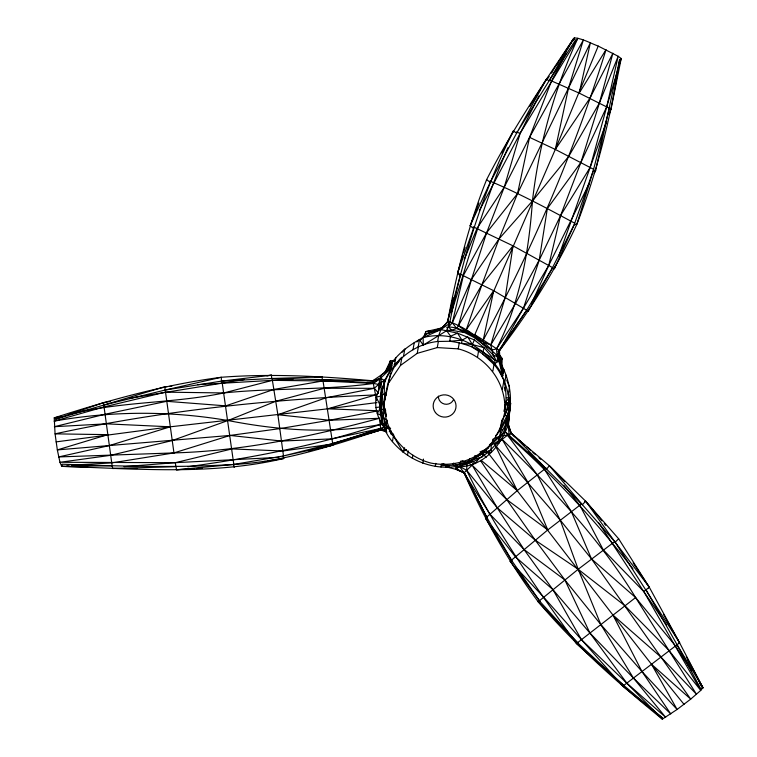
<?xml version="1.0" encoding="UTF-8"?>
<svg xmlns="http://www.w3.org/2000/svg" width="757" height="757" viewBox="0 0 757 757"><rect width="100%" height="100%" fill="white"/><g stroke="black" fill="none" stroke-linecap="round" stroke-linejoin="round"><path stroke-width="1.14" d="M499.98 361.628C507.256 375.321 512.025 390.962 509.963 406.575C508.723 437.101 486.07 462.82 455.477 466.577C431.868 469.927 407.588 459.859 392.419 441.634C375.955 423.172 382.758 397.671 380.667 375.765L391.814 365.669L390.697 367.448M386.959 432.152L380.762 429.985L379.484 418.29L329.503 420.249L279.872 428.604L230.09 435.436L57.333 449.904L55.072 433.856L54.23 417.845C108.857 400.254 164.307 384.66 221.337 377.27C271.81 373.409 322.406 376.295 372.737 380.78L374.829 380.203M466.823 463.918L466.7 470.334C495.419 530.08 533.676 584.205 572.292 637.81M382.294 388.379L380.941 408.373M385.266 399.45L384.253 393.735L384.49 383.212L385.493 378.727M366.956 380.799L372.737 380.78L391.378 368.139L384.688 380.516L381.727 382.134L376.295 397.141L380.894 406.85L383.392 416.407L381.802 420.523C371.886 383.941 400.661 345.542 437.612 341.483L438.615 335.815L440.896 329.607L447.661 321.593C456.594 273.268 468.337 225.387 486.609 179.674C511.808 130.327 542.788 84.358 573.702 38.475L574.516 37.85C582.899 38.664 590.413 43.206 598.219 46.082L555.307 149.432L474.79 334.708L474.648 337.783C483.127 345.211 493.611 349.819 499.904 359.499L503.112 373.239L502.033 371.195M445.523 466.728L456.225 469.387L458.676 466.851C480.496 466.539 496.545 450.661 505.316 432.01L505.534 424.838L510.653 403.178L501.768 421.138M56.094 441.889L170.287 426.806L327.772 408.818L375.595 394.908L378.415 392.892L378.755 384.405L380.667 375.765M393.962 364.874L395.495 365.773L396.8 364.174L396.886 362.187M488.568 453.509L612.924 615.015L641.936 671.468L670.768 713.927L633.41 678.045L589.921 633.041L552.913 589.627L524.005 549.497L497.188 507.748L466.7 470.334L459.527 466.435L464.022 472.775C483.941 518.365 508.458 561.855 538.199 601.768C575.15 645.352 618.091 683.183 662.328 719.15L677.118 709.451L690.715 699.118L700.745 690.422L702.875 687.621L679.606 642.807L649.279 587.205L615.176 542.182L582.37 504.72L546.592 469.113L509.243 435.417L508.127 425.16L509.963 406.575L508.647 405.023L508.808 394.52M504.531 430.506C507.587 419.936 509.291 409.319 510.483 398.371M383.212 416.899L384.187 406.992L382.134 395.4L384.253 393.735M385.692 429.068C378.443 420.267 374.015 408.581 376.295 397.141L380.922 396.015L384.688 380.516L380.478 378.263L372.737 380.78L271.593 378.509L221.385 381.14L165.225 390.025L103.964 405.033L55.725 419.066L54.23 417.845L61.024 416.359M501.531 363.313L502.128 358.525L499.355 354.702M589.448 183.09L548.787 265.31L523.541 308.023L499.469 350.623L498.787 360.758L502.676 375.709C487.839 347.823 454.597 329.503 423.106 337.565C408.685 345.173 394.927 355.402 387.253 370.126M420.892 339.817L425.377 334.121L440.896 329.607L457.483 333.156L474.365 339.912L472.377 344.539L472.188 347.151L482.436 353.718L494.908 363.663L494.662 365.101C503.793 376.589 509.111 390.811 509.224 405.515M468.791 461.609C480.487 454.692 490.545 445.419 500.235 435.985C499.44 423.844 510.341 415.347 510.653 403.178M509.963 406.575L508.874 402.885L505.118 404.484L510.209 405.714L508.496 424.923L505.534 424.838L499.677 435.758L499.014 443.129L494.558 444.331M505.903 425.273L506.916 416.975L505.222 414.95L508.07 404.475M495.57 435.824L500.718 429.815L506.452 419.596L510.209 405.714L508.127 425.16L505.316 432.01L499.677 435.758L482.862 453.339L482.493 456.764L455.733 465.139L441.246 465.669M508.335 416.615L510.265 403.595L509.868 401.664M598.219 46.082L618.166 56.264L621.204 58.516L619.605 59.727C611.287 115.953 597.311 171.3 576.834 224.356C555.969 269.274 529.701 311.42 499.469 350.623L498.22 351.295L498.787 360.758L494.908 363.663L494.927 360.36L484.064 347.671L474.365 339.912M376.598 400.387L375.595 394.908C267.931 399.611 160.475 410.881 55.072 433.856L107.759 434.65L57.333 449.904L59.954 462.281L61.724 466.378L112.358 465.773L112.632 468.488L176.107 466.681L176.476 469.766L233.506 464.467L283.042 456.036L283.733 458.515C210.957 475.642 135.702 468.64 61.724 466.378L62.112 464.202C119.228 466.123 176.419 468.006 233.506 464.467C284.395 461.997 332.654 445.353 380.762 429.985L383.96 430.563M384.433 381.954L384.688 380.516L380.516 397.851L380.922 396.015L379.891 409.707L380.894 406.85L375.652 407.578M385.985 371.734L389.978 363.256L390.423 360.711L394.208 361.061L392.117 361.174M504.143 381.168C509.243 403.774 503.85 428.736 488.729 446.498C473.333 461.174 451.797 467.145 430.988 463.085C403.708 456.168 383.392 430.648 384.31 402.279C386.959 386.486 389.486 370.164 400.85 357.995M392.514 360.597L392.135 362.783L389.978 363.256L390.574 364.382L388.947 368.593M391.132 369.511L392.457 362.045L394.757 360.133M384.31 402.279L390.697 373.097M394.52 365.006L395.779 357.91M386.855 422.557L387.224 420.485M383.392 416.407L386.978 426.513L386.089 431.556L383.392 416.407L377.317 413.521L380.894 406.85M389.041 382.446L400.472 365.451L401.939 357.143M403.547 356.102L404.815 348.949L401.986 352.317M392.419 441.634L393.422 435.966L386.978 426.513M412.991 349.81L414.249 342.656M418.119 347.302L419.444 339.779L420.154 340.565M400.472 365.451L417.23 353.339L418.507 346.072M430.402 330.979L425.822 331.575L424.545 336.108L425.822 331.575L442.202 327.913M407.512 455.212L408.269 450.917M412.357 458.307L412.896 455.241M417.23 353.339L437.281 347.577L438.388 341.35M422.756 463.17L423.475 459.083M446.649 330.677L423.314 345.107L423.106 337.565L440.896 329.607L447.661 321.593L460.209 275.87L457.588 273.069L473.456 228.491L470.125 225.728L490.233 182.286L516.624 133.175L513.341 130.961C483.108 191.795 462.574 256.897 449.582 323.485L446.649 330.677L450.585 336.222L449.696 341.265L437.612 341.483M435.275 466.397L435.805 463.36M504.891 409.669C505.818 381.301 485.492 355.771 458.222 348.863L459.319 342.628M441 467.041L441.539 464.022M455.477 466.577L455.733 465.139L471.62 462.063L472.131 459.896L482.862 453.339L491.142 449.838L491.217 445.23L498.787 440.801L499.677 435.758M477.516 357.03L478.613 350.803M492.845 371.11L494.122 363.833M502.43 377.081L503.746 369.615L501.408 367.23M502.355 389.382L504.001 380.042L500.301 372.927M504.777 382.219L506.026 375.131M500.159 429.503L501.815 420.154M508.269 394.359L509.527 387.215L506.736 380.118M508.931 411.117L510.265 403.595M494.7 357.02C491.009 351.399 482.9 347.51 483.278 340.007L493.687 290.707L459.537 273.816M619.605 59.727L595.674 170.429L594.113 173.599M566.34 53.179L551.626 80.762L529.55 137.348L517.542 193.603L499.071 238.843L481.991 284.566L465.621 331.557L464.098 332.541L451.636 330.27L446.138 330.412M453.112 297.501L447.661 321.593L449.582 323.485L440.896 329.607M460.019 464.287L460.758 461.07M503.916 411.335L506.547 400.321M462.811 255.137L457.588 273.069L458.572 273.409M463.464 252.904L465.091 247.293M501.418 360.928L502.128 358.525L498.986 355.128M538.908 95.921L520.125 133.383L504.228 187.253L486.637 232.721L471.535 279.219L458.392 325.661L456.67 328.472L451.636 330.27L448.627 326.967L448.617 323.58M618.847 66.37L606.726 106.756L590.176 167.373L558.609 256.472M619.519 64.127L621.204 58.516L611.05 109.122L609.082 114.619M389.741 362.972L390.423 360.711L384.944 372.312M451.503 312.357C468.99 257.002 484.452 200.965 507.938 147.691M555.562 265.319L554.427 268.64L552.014 268.669L526.087 311.108L499.469 350.623L499.904 359.499L502.676 375.709M606.717 121.215L590.176 167.373L560.568 215.575L539.258 260.011L515.602 303.311L490.782 344.937L493.214 355.298L496.592 361.127M470.125 225.728L478.973 202.999M390.754 433.704L393.422 435.966L402.923 451.91L404.607 447.784M498.305 353.481L497.141 356.329L497.964 361.846M464.278 259.462L477.024 228.368L504.228 187.253L529.55 137.348L583.344 40.026L568.479 88.181L555.307 149.432L593.838 169.417M390.64 428.367L386.023 425.415L387.224 422.501M381.263 422.34L380.317 424.497C317.789 445.296 253.018 457.72 187.859 466.766M529.152 308.988L528.187 311.118L526.087 311.108L498.22 351.295M531.546 303.661L548.787 265.31L560.568 215.575L580.912 162.424L599.412 102.99L612.915 53.217L589.892 98.259L555.307 149.432L529.55 137.348M388.265 369.454L390.574 364.382M382.067 419.302L380.743 422.198L384.301 424.668M389.193 368.896L392.457 362.045M499.469 350.623L483.278 340.007C532.985 247.227 574.837 150.274 606.016 49.688L579.2 93.111L549.44 80.015M501.938 152.99L513.341 130.961M473.134 463.275L472.15 465.167L464.022 472.775L456.225 469.387L455.856 466.198M475.595 458.534L476.579 456.632L482.909 453.642M479.38 210.56L520.125 133.383L577.884 38.181C554.171 89.657 538.88 144.663 532.445 200.965C528.85 252.119 519.955 302.809 496.497 348.911L497.141 356.329L493.214 355.298M423.835 337.026L425.377 334.121L442.003 327.667L447.784 322.113M572.879 40.916L574.516 37.85L569.974 44.758M529.834 106.245L546.403 79.239L549.099 80.8L575.509 40.083L573.702 38.475L549.099 80.8L516.624 133.175L546.403 79.239L547.264 79.267L549.203 76.315M551.039 73.438L552.298 71.499M554.181 68.584L556.698 64.705M557.956 62.755L573.702 38.475M551.806 72.369L553.746 69.407M556.348 65.462L558.288 62.509M560.89 58.563L564.126 53.633M565.432 51.656L568.668 46.726M467.495 461.959L470.116 458.411M479.342 458.032L475.122 463.672L472.131 459.896L469.028 461.496M505.95 401.712L509.092 397.785L506.414 397.728M397.406 363.417L399.242 361.146M510.625 432.995L549.383 465.716L546.592 469.113L511.24 433.099L508.127 425.16M499.781 428.916L501.172 427.27M510.36 431.982L508.496 424.923L511.24 433.099L509.243 435.417L505.316 432.01M446.611 327.772L448.627 326.967L452.308 322.785L471.535 279.219L499.071 238.843L532.445 200.965L568.857 156.197L599.412 102.99L618.166 56.264L606.726 106.756L580.912 162.424L547.32 208.591L539.258 260.011L523.541 308.023L496.497 348.911L491.851 350.046C479.749 337.802 465.687 327.847 449.535 321.678M499.904 359.499L498.787 360.758L494.927 360.36C482.067 349.885 466.161 343.224 449.696 341.265L462.035 340.186L467.75 336.941L472.377 344.539L484.064 347.671L482.436 353.718L494.662 365.101M382.02 381.206L374.318 388.322L325.964 397.813L277.876 414.741L283.515 456.083M679.067 643.28L679.606 642.807L615.176 542.182L618.649 538.785L585.681 501.219L549.383 465.716L582.37 504.72L585.681 501.219L601.995 520.854M486.221 517.523L517.258 490.621L546.015 468.015M391.378 368.139L380.478 378.263L372.756 382.91L322.283 379.815L322.198 376.891L271.593 378.509L271.498 375.141L221.385 381.14L221.337 377.27L165.225 390.025L173.959 452.913C243.754 451.011 312.262 436.212 379.484 418.29M473.721 463.729L472.15 465.167L470.031 464.24M498.324 431.973L500.718 429.815L502.62 429.806M648.418 587.943L649.279 587.205L618.649 538.785M515.744 567.267L543.696 597.216L581.48 639.684L626.787 683.145L662.328 719.15L662.252 717.759L623.9 685.549L577.865 643.053L538.199 601.768L578.187 569.264L614.921 541.444M416.823 341.937L419.444 339.779L423.314 345.107M499.412 441.426L509.035 434.083M499.875 440.12L502.052 439.278C551.191 487.877 599.364 538.312 635.606 597.557L576.38 643.611L573.655 639.741M563.785 485.256L579.758 505.193L603.272 549.847L643.715 591.463L646.535 589.353M677.278 644.595L622.793 686.192L620.456 683.562M402.923 451.91L406.301 449.497M581.404 504.03L547.765 529.928L510.152 561.278L540.072 601.626L577.865 643.053L576.38 643.611L623.9 685.549L622.793 686.192L662.252 717.759M384.272 426.428L380.771 428.462L332.739 444.009L323.021 380.932L272.416 380.355L197.634 384.651M465.924 463.104L458.676 466.851L456.717 465.706M489.438 444.624L493.346 442.627L492.618 439.268M584.716 501.702L585.681 501.219L615.176 542.182M456.717 467.817L458.591 466.899M480.023 451.891L488.17 448.343M450.585 336.222L457.483 333.156L462.035 340.186L461.619 343.271L472.377 344.539M493.573 438.861L500.235 435.985M686.268 656.688L702.875 687.621L700.613 688.51L677.051 644.709L646.062 589.798L649.279 587.205L633.098 562.915M55.725 419.066L103.501 402.62L110.38 401.456M71.593 465.148L111.705 462.906L173.959 452.913L230.09 435.436L281.632 441.066L332.124 438.861L380.771 428.462L386.089 430.373M167.136 386.572L164.789 386.713L103.964 405.033L103.501 402.62M332.739 444.009L336.089 443.034M342.789 441.076L346.138 440.101M352.847 438.142L380.762 429.985L380.317 428.784L332.172 443.649L283.042 456.036L332.843 445.125L332.172 443.649L380.762 429.985M377.951 379.323L380.033 378.746L373.296 383.468C323.712 390.451 273.561 387.783 223.817 392.949C172.615 403.708 119.578 401.163 68.944 414.618M425.377 334.121L429.73 333.023M124.044 466.653L175.331 462.678L231.935 448.929L282.919 451.002L331.575 444.179M308.809 450.973L312.244 450.141M317.968 448.74L332.843 445.125M511.751 562.99L510.152 561.278L511.95 560.89L485.492 518.204L487.063 517.826L511.95 560.89L540.072 601.626L538.199 601.768M377.194 410.985L329.503 420.249L277.876 414.741L272.056 378.263M595.674 170.429L593.185 170.893L574.213 224.649L554.427 268.64L513.009 245.836L473.201 226.788M344.984 380.866L323.021 380.932L273.902 389.42L225.794 405.856L166.71 401.314L104.977 414.259L54.381 426.693L106.273 423.835L170.287 426.806L109.263 445.589L58.668 456.944L173.959 452.913M380.885 409.509L383.629 409.035L386.43 416.369M129.892 398.163L244.019 379.588M266.918 375.879L271.498 375.141M391.303 431.197L389.278 431.518L393.157 433.837M262.934 461.742L265.243 461.382M267.552 461.022L283.733 458.515M486.089 452.875L491.454 452.109L491.34 448.674M376.995 402.582L327.772 408.818L377.156 410.72M502.288 435.758L507.445 435.18C553.575 475.5 595.324 520.475 632.928 568.81M293.252 378.907L272.416 380.355L223.817 392.949L165.461 392.154L104.012 406.935L54.088 421.147C111.544 410.881 170.439 410.682 227.971 420.523C278.15 430.326 329.797 434.253 380.317 424.497L383.742 425.046M315.253 377.374L322.198 376.891M169.483 386.42L171.83 386.269M176.476 469.766L194.095 468.678M196.451 468.536L202.318 468.176M378.415 392.892L374.318 388.322L324.308 388.256L275.794 401.267L227.971 420.523L172.208 440.555L110.636 455.326L59.954 462.281L175.331 462.678L278.954 457.342M112.632 468.488L137.358 468.517M61.724 466.378L87.651 466.984M66.815 465.952L69.152 466.038M323.021 380.932L373.296 383.468L378.755 384.405L380.345 387.338M437.281 347.577L458.222 348.863M505.326 402.497L508.874 402.885M446.838 466.672L449.071 467.078M448.627 326.967C464.874 327.497 476.267 340.234 490.782 344.937L505.298 297.236L513.009 245.836L481.991 284.566L458.392 325.661L474.648 337.783L456.67 328.472L452.308 322.785L463.416 275.425L486.637 232.721L517.542 193.603L590.375 42.771L579.2 93.111L611.05 109.122L609.111 109.443L593.185 170.893L576.834 224.356L574.213 224.649L552.014 268.669L528.187 311.118L493.687 290.707L466.161 329.825L474.743 336.458L484.622 345.665M385.313 429.73L380.317 428.784L386.165 431.452M389.978 363.256L391.606 363.738M442.76 463.587L449.27 465.933M516.378 131.964L520.125 133.383M489.855 181.093C519.047 193.281 546.961 208.298 574.809 223.258M456.225 469.387L464.703 473.125L487.063 517.826L464.022 472.775L455.78 468.28M474.658 455.742L476.579 456.632M461.978 460.474L465.867 462.376M391.047 433.733L393.99 435.256M464.703 473.125L464.022 472.775L489.874 514.117L524.005 549.497L564.854 579.919L600.803 624.497L641.936 671.468L677.118 709.451L651.436 664.173L612.924 615.015L660.852 657.01L696.497 694.292L635.606 597.557L591.472 558.884L560.218 520.106L495.807 445.892M383.156 418.025L387.054 420.059M453.547 463.123L457.531 465.328M474.79 334.708L483.278 340.007M395.305 363.209L396.8 364.174M486.609 179.674L490.233 182.286M481.036 460.209L517.258 490.621L495.542 446.072M513.265 435.313L515.034 436.855M518.564 439.949L520.324 441.492M511.24 433.099L525.121 445.428M526.863 446.971L530.326 450.055M532.928 452.364L535.53 454.673M539.003 457.758L540.744 459.3M485.237 449.772L486.496 451.03M549.383 465.716L564.996 481.622M528.282 451.957L544.33 469.208L571.298 511.477L591.472 558.884L690.715 699.118L651.436 664.173L684.016 704.332M618.109 680.922L581.48 639.684L552.913 589.627L515.337 556.764L491.179 525.547M499.904 363.048L502.137 365.631L501.683 361.07L498.901 357.266M604.218 523.532L605.704 525.311M635.606 597.557L675.481 645.901L691.434 670.56M485.492 518.204L487.622 520.958M482.862 453.339L486.07 457.531M598.815 522.983L643.715 591.463L666.624 625.055M452.762 463.814L453.963 465.602M480.525 460.635L506.67 499.535L535.227 540.167L564.854 579.919L589.921 633.041L626.787 683.145L665.649 717.286L633.41 678.045L600.803 624.497L578.187 569.264L560.218 520.106L537.158 474.63L507.445 435.18L506.651 433.032M699.723 683.382L701.001 685.359M702.875 687.621L677.051 644.709L679.606 642.807L663.435 614.362M502.052 439.278L527.79 482.095L547.765 529.928L506.67 499.535L472.15 465.167L497.188 507.748L535.227 540.167L578.187 569.264L624.951 605.742L669.179 650.66L700.745 690.422L643.715 591.463M386.562 426.428L387.65 428.462M687.735 659.659L690.45 664.778M695.323 673.985L702.912 688.312M394.652 364.013L395.495 365.773M385.748 411.004L384.187 406.992L386.43 414.912M384.793 422.245L386.023 425.415M233.506 464.467L234.197 467.447M383.629 409.035L381.452 399.289L381.424 391.52M372.927 381.679L375.595 394.908M503.746 369.615L504.143 371.791M221.896 380.771L233.913 465.139M175.331 462.678L175.917 466.615M112.216 466.388L103.756 404.777M164.789 386.713L165.225 390.025M385.966 392.93L386.25 395.182M502.232 366.634L502.421 368.65M504.635 387.433L504.928 390.858M372.737 380.78L372.756 382.91M453.5 399.696A7.882 7.655 10 0 1 438.388 396.148M435.455 412.584A11.459 11.128 10 0 0 455.137 410.436A11.459 11.128 10 0 0 443.214 394.908A11.459 11.128 10 0 0 435.455 412.584"/></g></svg>
